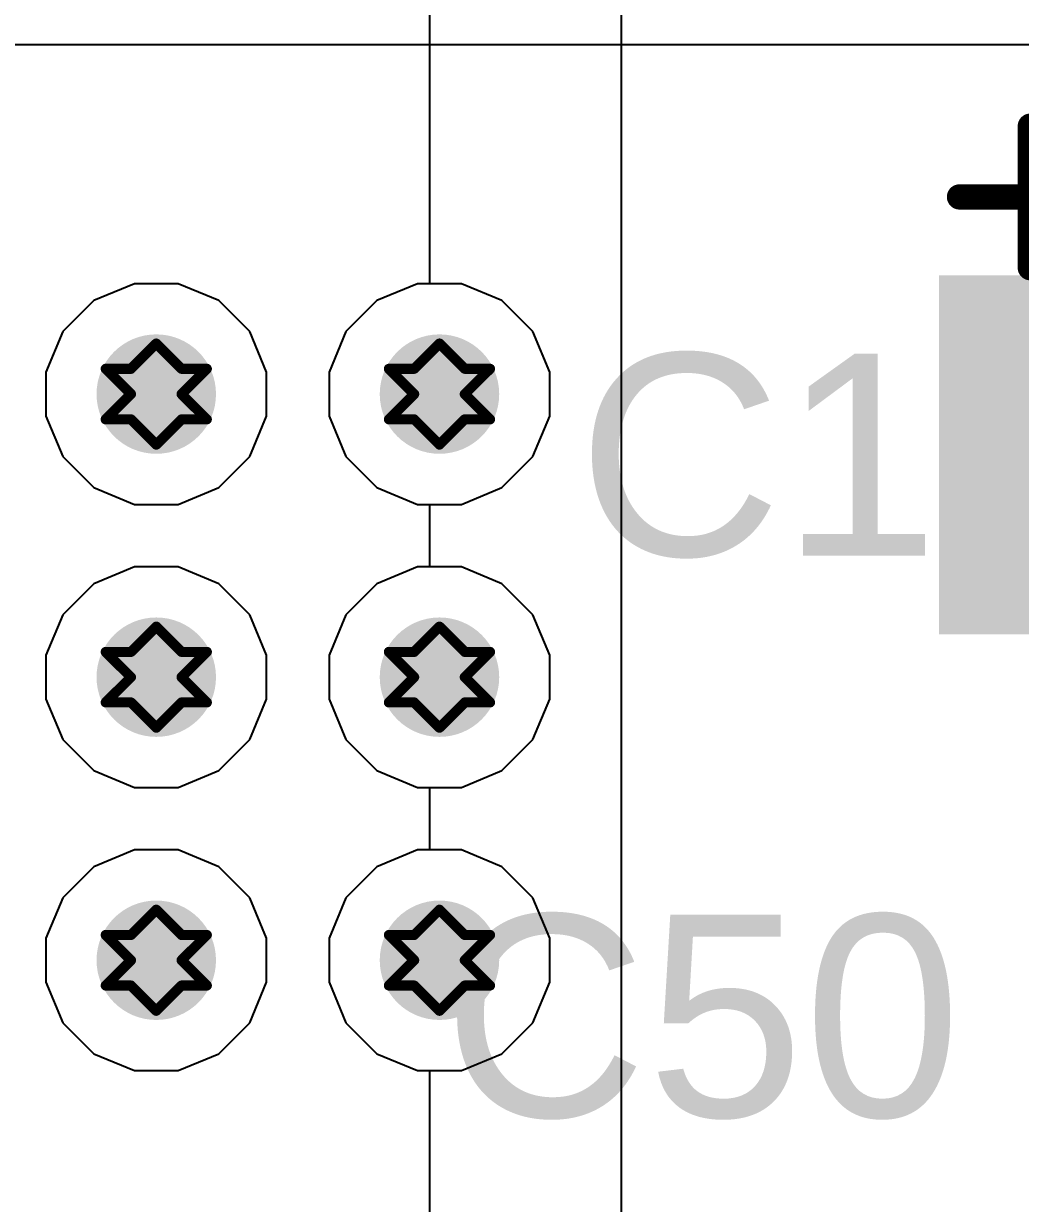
# Model space of a CAD drawing. Header units: inches. Extents: x 24 to 500, y 68 to 269.
# Drawn here: x 370.45 to 375.46, y 96.95 to 102.88 of the extents above; entities that cross this region are included whole.
import ezdxf

# ---------------------------------------------------------------- set-up
doc = ezdxf.new("R2010")
doc.units = ezdxf.units.IN
for name, color, linetype in [('Bottom Layer', 5, 'Continuous'), ('Drill Drawing', 1, 'Continuous'), ('Layer 1', 16, 'Continuous'), ('Layer 2', 76, 'Continuous'), ('Top Layer', 1, 'Continuous'), ('Top Overlay', 2, 'Continuous'), ('Top Paste', 8, 'Continuous'), ('Top Solder', 216, 'Continuous'), ('Via Holes', 16, 'Continuous')]:
    doc.layers.add(name, color=color, linetype=linetype)
doc.styles.add('Arial', font='', dxfattribs={"height": 0.2})
doc.styles.get('Arial').set_extended_font_data('Arial')

# ---------------------------------------------------------------- blocks, each defined once
blk = doc.blocks.new('RVT1E100M0405__269')
at = {"layer": 'Top Layer'}
for points in [[(-3.1, 0.8), (-0.5, 0.8), (-0.5, -0.8), (-3.1, -0.8)], [(0.5, 0.8), (3.1, 0.8), (3.1, -0.8), (0.5, -0.8)]]:
    blk.add_hatch(color=1, dxfattribs=at).paths.add_polyline_path(points)
at = {"layer": 'Top Paste'}
for points in [[(-3.1, 0.8), (-0.5, 0.8), (-0.5, -0.8), (-3.1, -0.8)], [(0.5, 0.8), (3.1, 0.8), (3.1, -0.8), (0.5, -0.8)]]:
    blk.add_hatch(color=8, dxfattribs=at).paths.add_polyline_path(points)
at = {"layer": 'Top Solder'}
for points in [[(-3.2016, 0.9016), (-0.3984, 0.9016), (-0.3984, -0.9016), (-3.2016, -0.9016)], [(0.3984, 0.9016), (3.2016, 0.9016), (3.2016, -0.9016), (0.3984, -0.9016)]]:
    blk.add_hatch(color=216, dxfattribs=at).paths.add_polyline_path(points)
at = {"layer": 'Top Overlay'}
for points in [[(-2.159, 1.524, 0.127, 0.127, 0), (-1.4605, 2.2225, 0.127, 0.127, 0)], [(-1.4605, 2.2225, 0.127, 0.127, 0), (-1.27, 2.2225, 0.127, 0.127, 0)], [(-1.27, 2.2225, 0.127, 0.127, 0), (2.159, 2.2225, 0.127, 0.127, 0)], [(2.159, 0.9906, 0.127, 0.127, 0), (2.159, 2.2225, 0.127, 0.127, 0)], [(-2.7432, 0.9398, 0.127, 0.127, 0), (-2.7432, 1.651, 0.127, 0.127, 0)], [(-2.159, 0.9652, 0.127, 0.127, 0), (-2.159, 1.524, 0.127, 0.127, 0)], [(-3.0988, 1.2954, 0.127, 0.127, 0), (-2.3876, 1.2954, 0.127, 0.127, 0)], [(-2.159, -1.524, 0.127, 0.127, 0), (-2.159, -0.9652, 0.127, 0.127, 0)], [(2.159, -2.2225, 0.127, 0.127, 0), (2.159, -0.9906, 0.127, 0.127, 0)], [(-2.159, -1.524, 0.127, 0.127, 0), (-1.4605, -2.2225, 0.127, 0.127, 0)], [(-1.4605, -2.2225, 0.127, 0.127, 0), (-1.27, -2.2225, 0.127, 0.127, 0)], [(-1.27, -2.2225, 0.127, 0.127, 0), (2.159, -2.2225, 0.127, 0.127, 0)]]:
    blk.add_lwpolyline(points, format="xyseb", dxfattribs=at)
for points in [[(-1.4923, 2.2225, 0.0635, 0.0635, 1), (-1.4288, 2.2225, 0.0635, 0.0635, 1)], [(-1.4923, 2.2225, 0.0635, 0.0635, 1), (-1.4288, 2.2225, 0.0635, 0.0635, 1)], [(-1.3018, 2.2225, 0.0635, 0.0635, 1), (-1.2383, 2.2225, 0.0635, 0.0635, 1)], [(-1.3018, 2.2225, 0.0635, 0.0635, 1), (-1.2383, 2.2225, 0.0635, 0.0635, 1)], [(2.1272, 2.2225, 0.0635, 0.0635, 1), (2.1907, 2.2225, 0.0635, 0.0635, 1)], [(2.1272, 2.2225, 0.0635, 0.0635, 1), (2.1907, 2.2225, 0.0635, 0.0635, 1)], [(-2.775, 1.651, 0.0635, 0.0635, 1), (-2.7115, 1.651, 0.0635, 0.0635, 1)], [(-2.1908, 1.524, 0.0635, 0.0635, 1), (-2.1273, 1.524, 0.0635, 0.0635, 1)], [(-2.1908, 1.524, 0.0635, 0.0635, 1), (-2.1273, 1.524, 0.0635, 0.0635, 1)], [(-3.1306, 1.2954, 0.0635, 0.0635, 1), (-3.0671, 1.2954, 0.0635, 0.0635, 1)], [(-2.4194, 1.2954, 0.0635, 0.0635, 1), (-2.3559, 1.2954, 0.0635, 0.0635, 1)], [(-2.1908, 0.9652, 0.0635, 0.0635, 1), (-2.1273, 0.9652, 0.0635, 0.0635, 1)], [(2.1272, 0.9906, 0.0635, 0.0635, 1), (2.1907, 0.9906, 0.0635, 0.0635, 1)], [(-2.775, 0.9398, 0.0635, 0.0635, 1), (-2.7115, 0.9398, 0.0635, 0.0635, 1)], [(-2.1908, -0.9652, 0.0635, 0.0635, 1), (-2.1273, -0.9652, 0.0635, 0.0635, 1)], [(2.1272, -0.9906, 0.0635, 0.0635, 1), (2.1907, -0.9906, 0.0635, 0.0635, 1)], [(-2.1908, -1.524, 0.0635, 0.0635, 1), (-2.1273, -1.524, 0.0635, 0.0635, 1)], [(-2.1908, -1.524, 0.0635, 0.0635, 1), (-2.1273, -1.524, 0.0635, 0.0635, 1)], [(-1.4923, -2.2225, 0.0635, 0.0635, 1), (-1.4288, -2.2225, 0.0635, 0.0635, 1)], [(-1.4923, -2.2225, 0.0635, 0.0635, 1), (-1.4288, -2.2225, 0.0635, 0.0635, 1)], [(-1.3018, -2.2225, 0.0635, 0.0635, 1), (-1.2383, -2.2225, 0.0635, 0.0635, 1)], [(-1.3018, -2.2225, 0.0635, 0.0635, 1), (-1.2383, -2.2225, 0.0635, 0.0635, 1)], [(2.1272, -2.2225, 0.0635, 0.0635, 1), (2.1907, -2.2225, 0.0635, 0.0635, 1)], [(2.1272, -2.2225, 0.0635, 0.0635, 1), (2.1907, -2.2225, 0.0635, 0.0635, 1)]]:
    blk.add_lwpolyline(points, format="xyseb", close=True, dxfattribs=at)

msp = doc.modelspace()

# ---------------------------------------------------------------- hatches: boundary and pattern name
at = {"layer": 'Bottom Layer'}
h = msp.add_hatch(color=5, dxfattribs=at)
edge = h.paths.add_edge_path()
edge.add_arc((371.1194, 101.0158), 0.3, 0, 360)
h = msp.add_hatch(color=5, dxfattribs=at)
edge = h.paths.add_edge_path()
edge.add_arc((372.5418, 101.0158), 0.3, 0, 360)
h = msp.add_hatch(color=5, dxfattribs=at)
edge = h.paths.add_edge_path()
edge.add_arc((371.1194, 99.5934), 0.3, 0, 360)
h = msp.add_hatch(color=5, dxfattribs=at)
edge = h.paths.add_edge_path()
edge.add_arc((372.5418, 99.5934), 0.3, 0, 360)
h = msp.add_hatch(color=5, dxfattribs=at)
edge = h.paths.add_edge_path()
edge.add_arc((371.1194, 98.171), 0.3, 0, 360)
h = msp.add_hatch(color=5, dxfattribs=at)
edge = h.paths.add_edge_path()
edge.add_arc((372.5418, 98.171), 0.3, 0, 360)
at = {"layer": 'Layer 1'}
h = msp.add_hatch(color=16, dxfattribs=at)
edge = h.paths.add_edge_path()
edge.add_arc((371.1194, 101.0158), 0.3, 0, 360)
h = msp.add_hatch(color=16, dxfattribs=at)
edge = h.paths.add_edge_path()
edge.add_arc((372.5418, 101.0158), 0.3, 0, 360)
h = msp.add_hatch(color=16, dxfattribs=at)
edge = h.paths.add_edge_path()
edge.add_arc((371.1194, 99.5934), 0.3, 0, 360)
h = msp.add_hatch(color=16, dxfattribs=at)
edge = h.paths.add_edge_path()
edge.add_arc((372.5418, 99.5934), 0.3, 0, 360)
h = msp.add_hatch(color=16, dxfattribs=at)
edge = h.paths.add_edge_path()
edge.add_arc((371.1194, 98.171), 0.3, 0, 360)
h = msp.add_hatch(color=16, dxfattribs=at)
edge = h.paths.add_edge_path()
edge.add_arc((372.5418, 98.171), 0.3, 0, 360)
at = {"layer": 'Layer 2'}
h = msp.add_hatch(color=76, dxfattribs=at)
edge = h.paths.add_edge_path()
edge.add_arc((371.1194, 101.0158), 0.3, 0, 360)
h = msp.add_hatch(color=76, dxfattribs=at)
edge = h.paths.add_edge_path()
edge.add_arc((372.5418, 101.0158), 0.3, 0, 360)
h = msp.add_hatch(color=76, dxfattribs=at)
edge = h.paths.add_edge_path()
edge.add_arc((371.1194, 99.5934), 0.3, 0, 360)
h = msp.add_hatch(color=76, dxfattribs=at)
edge = h.paths.add_edge_path()
edge.add_arc((372.5418, 99.5934), 0.3, 0, 360)
h = msp.add_hatch(color=76, dxfattribs=at)
edge = h.paths.add_edge_path()
edge.add_arc((371.1194, 98.171), 0.3, 0, 360)
h = msp.add_hatch(color=76, dxfattribs=at)
edge = h.paths.add_edge_path()
edge.add_arc((372.5418, 98.171), 0.3, 0, 360)
at = {"layer": 'Top Layer'}
h = msp.add_hatch(color=1, dxfattribs=at)
edge = h.paths.add_edge_path()
edge.add_arc((371.1194, 101.0158), 0.3, 0, 360)
h = msp.add_hatch(color=1, dxfattribs=at)
edge = h.paths.add_edge_path()
edge.add_arc((372.5418, 101.0158), 0.3, 0, 360)
h = msp.add_hatch(color=1, dxfattribs=at)
edge = h.paths.add_edge_path()
edge.add_arc((371.1194, 99.5934), 0.3, 0, 360)
h = msp.add_hatch(color=1, dxfattribs=at)
edge = h.paths.add_edge_path()
edge.add_arc((372.5418, 99.5934), 0.3, 0, 360)
h = msp.add_hatch(color=1, dxfattribs=at)
edge = h.paths.add_edge_path()
edge.add_arc((371.1194, 98.171), 0.3, 0, 360)
h = msp.add_hatch(color=1, dxfattribs=at)
edge = h.paths.add_edge_path()
edge.add_arc((372.5418, 98.171), 0.3, 0, 360)
at = {"layer": 'Via Holes'}
h = msp.add_hatch(color=7, dxfattribs=at)
edge = h.paths.add_edge_path()
edge.add_arc((371.1194, 101.0158), 0.15, 0, 360)
h = msp.add_hatch(color=7, dxfattribs=at)
edge = h.paths.add_edge_path()
edge.add_arc((372.5418, 101.0158), 0.15, 0, 360)
h = msp.add_hatch(color=7, dxfattribs=at)
edge = h.paths.add_edge_path()
edge.add_arc((371.1194, 99.5934), 0.15, 0, 360)
h = msp.add_hatch(color=7, dxfattribs=at)
edge = h.paths.add_edge_path()
edge.add_arc((372.5418, 99.5934), 0.15, 0, 360)
h = msp.add_hatch(color=7, dxfattribs=at)
edge = h.paths.add_edge_path()
edge.add_arc((371.1194, 98.171), 0.15, 0, 360)
h = msp.add_hatch(color=7, dxfattribs=at)
edge = h.paths.add_edge_path()
edge.add_arc((372.5418, 98.171), 0.15, 0, 360)

# ---------------------------------------------------------------- linework, layer by layer
at = {"layer": 'Bottom Layer'}
msp.add_line((261.239, 102.772), (376.7836, 102.7719), dxfattribs=at)
at = {"layer": 'Drill Drawing'}
for points in [[(370.9924, 101.1428, 0.0508, 0.0508, 0), (371.1194, 101.2698, 0.0508, 0.0508, 0)], [(371.1194, 101.2698, 0.0508, 0.0508, 0), (371.2464, 101.1428, 0.0508, 0.0508, 0)], [(372.4148, 101.1428, 0.0508, 0.0508, 0), (372.5418, 101.2698, 0.0508, 0.0508, 0)], [(372.5418, 101.2698, 0.0508, 0.0508, 0), (372.6688, 101.1428, 0.0508, 0.0508, 0)], [(370.8654, 101.1428, 0.0508, 0.0508, 0), (370.9924, 101.0158, 0.0508, 0.0508, 0)], [(370.8654, 101.1428, 0.0508, 0.0508, 0), (370.9924, 101.1428, 0.0508, 0.0508, 0)], [(371.2464, 101.1428, 0.0508, 0.0508, 0), (371.3734, 101.1428, 0.0508, 0.0508, 0)], [(371.2464, 101.0158, 0.0508, 0.0508, 0), (371.3734, 101.1428, 0.0508, 0.0508, 0)], [(372.2878, 101.1428, 0.0508, 0.0508, 0), (372.4148, 101.0158, 0.0508, 0.0508, 0)], [(372.2878, 101.1428, 0.0508, 0.0508, 0), (372.4148, 101.1428, 0.0508, 0.0508, 0)], [(372.6688, 101.1428, 0.0508, 0.0508, 0), (372.7958, 101.1428, 0.0508, 0.0508, 0)], [(372.6688, 101.0158, 0.0508, 0.0508, 0), (372.7958, 101.1428, 0.0508, 0.0508, 0)], [(370.8654, 100.8888, 0.0508, 0.0508, 0), (370.9924, 101.0158, 0.0508, 0.0508, 0)], [(371.2464, 101.0158, 0.0508, 0.0508, 0), (371.3734, 100.8888, 0.0508, 0.0508, 0)], [(372.2878, 100.8888, 0.0508, 0.0508, 0), (372.4148, 101.0158, 0.0508, 0.0508, 0)], [(372.6688, 101.0158, 0.0508, 0.0508, 0), (372.7958, 100.8888, 0.0508, 0.0508, 0)], [(370.8654, 100.8888, 0.0508, 0.0508, 0), (370.9924, 100.8888, 0.0508, 0.0508, 0)], [(370.9924, 100.8888, 0.0508, 0.0508, 0), (371.1194, 100.7618, 0.0508, 0.0508, 0)], [(371.1194, 100.7618, 0.0508, 0.0508, 0), (371.2464, 100.8888, 0.0508, 0.0508, 0)], [(371.2464, 100.8888, 0.0508, 0.0508, 0), (371.3734, 100.8888, 0.0508, 0.0508, 0)], [(372.2878, 100.8888, 0.0508, 0.0508, 0), (372.4148, 100.8888, 0.0508, 0.0508, 0)], [(372.4148, 100.8888, 0.0508, 0.0508, 0), (372.5418, 100.7618, 0.0508, 0.0508, 0)], [(372.5418, 100.7618, 0.0508, 0.0508, 0), (372.6688, 100.8888, 0.0508, 0.0508, 0)], [(372.6688, 100.8888, 0.0508, 0.0508, 0), (372.7958, 100.8888, 0.0508, 0.0508, 0)], [(370.9924, 99.7204, 0.0508, 0.0508, 0), (371.1194, 99.8474, 0.0508, 0.0508, 0)], [(371.1194, 99.8474, 0.0508, 0.0508, 0), (371.2464, 99.7204, 0.0508, 0.0508, 0)], [(372.4148, 99.7204, 0.0508, 0.0508, 0), (372.5418, 99.8474, 0.0508, 0.0508, 0)], [(372.5418, 99.8474, 0.0508, 0.0508, 0), (372.6688, 99.7204, 0.0508, 0.0508, 0)], [(370.8654, 99.7204, 0.0508, 0.0508, 0), (370.9924, 99.5934, 0.0508, 0.0508, 0)], [(370.8654, 99.7204, 0.0508, 0.0508, 0), (370.9924, 99.7204, 0.0508, 0.0508, 0)], [(371.2464, 99.7204, 0.0508, 0.0508, 0), (371.3734, 99.7204, 0.0508, 0.0508, 0)], [(371.2464, 99.5934, 0.0508, 0.0508, 0), (371.3734, 99.7204, 0.0508, 0.0508, 0)], [(372.2878, 99.7204, 0.0508, 0.0508, 0), (372.4148, 99.5934, 0.0508, 0.0508, 0)], [(372.2878, 99.7204, 0.0508, 0.0508, 0), (372.4148, 99.7204, 0.0508, 0.0508, 0)], [(372.6688, 99.7204, 0.0508, 0.0508, 0), (372.7958, 99.7204, 0.0508, 0.0508, 0)], [(372.6688, 99.5934, 0.0508, 0.0508, 0), (372.7958, 99.7204, 0.0508, 0.0508, 0)], [(370.8654, 99.4664, 0.0508, 0.0508, 0), (370.9924, 99.5934, 0.0508, 0.0508, 0)], [(371.2464, 99.5934, 0.0508, 0.0508, 0), (371.3734, 99.4664, 0.0508, 0.0508, 0)], [(372.2878, 99.4664, 0.0508, 0.0508, 0), (372.4148, 99.5934, 0.0508, 0.0508, 0)], [(372.6688, 99.5934, 0.0508, 0.0508, 0), (372.7958, 99.4664, 0.0508, 0.0508, 0)], [(370.8654, 99.4664, 0.0508, 0.0508, 0), (370.9924, 99.4664, 0.0508, 0.0508, 0)], [(370.9924, 99.4664, 0.0508, 0.0508, 0), (371.1194, 99.3394, 0.0508, 0.0508, 0)], [(371.1194, 99.3394, 0.0508, 0.0508, 0), (371.2464, 99.4664, 0.0508, 0.0508, 0)], [(371.2464, 99.4664, 0.0508, 0.0508, 0), (371.3734, 99.4664, 0.0508, 0.0508, 0)], [(372.2878, 99.4664, 0.0508, 0.0508, 0), (372.4148, 99.4664, 0.0508, 0.0508, 0)], [(372.4148, 99.4664, 0.0508, 0.0508, 0), (372.5418, 99.3394, 0.0508, 0.0508, 0)], [(372.5418, 99.3394, 0.0508, 0.0508, 0), (372.6688, 99.4664, 0.0508, 0.0508, 0)], [(372.6688, 99.4664, 0.0508, 0.0508, 0), (372.7958, 99.4664, 0.0508, 0.0508, 0)], [(370.9924, 98.298, 0.0508, 0.0508, 0), (371.1194, 98.425, 0.0508, 0.0508, 0)], [(371.1194, 98.425, 0.0508, 0.0508, 0), (371.2464, 98.298, 0.0508, 0.0508, 0)], [(372.4148, 98.298, 0.0508, 0.0508, 0), (372.5418, 98.425, 0.0508, 0.0508, 0)], [(372.5418, 98.425, 0.0508, 0.0508, 0), (372.6688, 98.298, 0.0508, 0.0508, 0)], [(370.8654, 98.298, 0.0508, 0.0508, 0), (370.9924, 98.171, 0.0508, 0.0508, 0)], [(370.8654, 98.298, 0.0508, 0.0508, 0), (370.9924, 98.298, 0.0508, 0.0508, 0)], [(371.2464, 98.298, 0.0508, 0.0508, 0), (371.3734, 98.298, 0.0508, 0.0508, 0)], [(371.2464, 98.171, 0.0508, 0.0508, 0), (371.3734, 98.298, 0.0508, 0.0508, 0)], [(372.2878, 98.298, 0.0508, 0.0508, 0), (372.4148, 98.171, 0.0508, 0.0508, 0)], [(372.2878, 98.298, 0.0508, 0.0508, 0), (372.4148, 98.298, 0.0508, 0.0508, 0)], [(372.6688, 98.298, 0.0508, 0.0508, 0), (372.7958, 98.298, 0.0508, 0.0508, 0)], [(372.6688, 98.171, 0.0508, 0.0508, 0), (372.7958, 98.298, 0.0508, 0.0508, 0)], [(370.8654, 98.044, 0.0508, 0.0508, 0), (370.9924, 98.171, 0.0508, 0.0508, 0)], [(371.2464, 98.171, 0.0508, 0.0508, 0), (371.3734, 98.044, 0.0508, 0.0508, 0)], [(372.2878, 98.044, 0.0508, 0.0508, 0), (372.4148, 98.171, 0.0508, 0.0508, 0)], [(372.6688, 98.171, 0.0508, 0.0508, 0), (372.7958, 98.044, 0.0508, 0.0508, 0)], [(370.8654, 98.044, 0.0508, 0.0508, 0), (370.9924, 98.044, 0.0508, 0.0508, 0)], [(370.9924, 98.044, 0.0508, 0.0508, 0), (371.1194, 97.917, 0.0508, 0.0508, 0)], [(371.1194, 97.917, 0.0508, 0.0508, 0), (371.2464, 98.044, 0.0508, 0.0508, 0)], [(371.2464, 98.044, 0.0508, 0.0508, 0), (371.3734, 98.044, 0.0508, 0.0508, 0)], [(372.2878, 98.044, 0.0508, 0.0508, 0), (372.4148, 98.044, 0.0508, 0.0508, 0)], [(372.4148, 98.044, 0.0508, 0.0508, 0), (372.5418, 97.917, 0.0508, 0.0508, 0)], [(372.5418, 97.917, 0.0508, 0.0508, 0), (372.6688, 98.044, 0.0508, 0.0508, 0)], [(372.6688, 98.044, 0.0508, 0.0508, 0), (372.7958, 98.044, 0.0508, 0.0508, 0)]]:
    msp.add_lwpolyline(points, format="xyseb", dxfattribs=at)
for points in [[(371.1067, 101.2698, 0.0254, 0.0254, 1), (371.1321, 101.2698, 0.0254, 0.0254, 1)], [(371.1067, 101.2698, 0.0254, 0.0254, 1), (371.1321, 101.2698, 0.0254, 0.0254, 1)], [(372.5291, 101.2698, 0.0254, 0.0254, 1), (372.5545, 101.2698, 0.0254, 0.0254, 1)], [(372.5291, 101.2698, 0.0254, 0.0254, 1), (372.5545, 101.2698, 0.0254, 0.0254, 1)], [(370.8527, 101.1428, 0.0254, 0.0254, 1), (370.8781, 101.1428, 0.0254, 0.0254, 1)], [(370.8527, 101.1428, 0.0254, 0.0254, 1), (370.8781, 101.1428, 0.0254, 0.0254, 1)], [(370.9797, 101.1428, 0.0254, 0.0254, 1), (371.0051, 101.1428, 0.0254, 0.0254, 1)], [(370.9797, 101.1428, 0.0254, 0.0254, 1), (371.0051, 101.1428, 0.0254, 0.0254, 1)], [(371.2337, 101.1428, 0.0254, 0.0254, 1), (371.2591, 101.1428, 0.0254, 0.0254, 1)], [(371.2337, 101.1428, 0.0254, 0.0254, 1), (371.2591, 101.1428, 0.0254, 0.0254, 1)], [(371.3607, 101.1428, 0.0254, 0.0254, 1), (371.3861, 101.1428, 0.0254, 0.0254, 1)], [(371.3607, 101.1428, 0.0254, 0.0254, 1), (371.3861, 101.1428, 0.0254, 0.0254, 1)], [(372.2751, 101.1428, 0.0254, 0.0254, 1), (372.3005, 101.1428, 0.0254, 0.0254, 1)], [(372.2751, 101.1428, 0.0254, 0.0254, 1), (372.3005, 101.1428, 0.0254, 0.0254, 1)], [(372.4021, 101.1428, 0.0254, 0.0254, 1), (372.4275, 101.1428, 0.0254, 0.0254, 1)], [(372.4021, 101.1428, 0.0254, 0.0254, 1), (372.4275, 101.1428, 0.0254, 0.0254, 1)], [(372.6561, 101.1428, 0.0254, 0.0254, 1), (372.6815, 101.1428, 0.0254, 0.0254, 1)], [(372.6561, 101.1428, 0.0254, 0.0254, 1), (372.6815, 101.1428, 0.0254, 0.0254, 1)], [(372.7831, 101.1428, 0.0254, 0.0254, 1), (372.8085, 101.1428, 0.0254, 0.0254, 1)], [(372.7831, 101.1428, 0.0254, 0.0254, 1), (372.8085, 101.1428, 0.0254, 0.0254, 1)], [(370.9797, 101.0158, 0.0254, 0.0254, 1), (371.0051, 101.0158, 0.0254, 0.0254, 1)], [(370.9797, 101.0158, 0.0254, 0.0254, 1), (371.0051, 101.0158, 0.0254, 0.0254, 1)], [(371.2337, 101.0158, 0.0254, 0.0254, 1), (371.2591, 101.0158, 0.0254, 0.0254, 1)], [(371.2337, 101.0158, 0.0254, 0.0254, 1), (371.2591, 101.0158, 0.0254, 0.0254, 1)], [(372.4021, 101.0158, 0.0254, 0.0254, 1), (372.4275, 101.0158, 0.0254, 0.0254, 1)], [(372.4021, 101.0158, 0.0254, 0.0254, 1), (372.4275, 101.0158, 0.0254, 0.0254, 1)], [(372.6561, 101.0158, 0.0254, 0.0254, 1), (372.6815, 101.0158, 0.0254, 0.0254, 1)], [(372.6561, 101.0158, 0.0254, 0.0254, 1), (372.6815, 101.0158, 0.0254, 0.0254, 1)], [(370.8527, 100.8888, 0.0254, 0.0254, 1), (370.8781, 100.8888, 0.0254, 0.0254, 1)], [(370.8527, 100.8888, 0.0254, 0.0254, 1), (370.8781, 100.8888, 0.0254, 0.0254, 1)], [(370.9797, 100.8888, 0.0254, 0.0254, 1), (371.0051, 100.8888, 0.0254, 0.0254, 1)], [(370.9797, 100.8888, 0.0254, 0.0254, 1), (371.0051, 100.8888, 0.0254, 0.0254, 1)], [(371.2337, 100.8888, 0.0254, 0.0254, 1), (371.2591, 100.8888, 0.0254, 0.0254, 1)], [(371.2337, 100.8888, 0.0254, 0.0254, 1), (371.2591, 100.8888, 0.0254, 0.0254, 1)], [(371.3607, 100.8888, 0.0254, 0.0254, 1), (371.3861, 100.8888, 0.0254, 0.0254, 1)], [(371.3607, 100.8888, 0.0254, 0.0254, 1), (371.3861, 100.8888, 0.0254, 0.0254, 1)], [(372.2751, 100.8888, 0.0254, 0.0254, 1), (372.3005, 100.8888, 0.0254, 0.0254, 1)], [(372.2751, 100.8888, 0.0254, 0.0254, 1), (372.3005, 100.8888, 0.0254, 0.0254, 1)], [(372.4021, 100.8888, 0.0254, 0.0254, 1), (372.4275, 100.8888, 0.0254, 0.0254, 1)], [(372.4021, 100.8888, 0.0254, 0.0254, 1), (372.4275, 100.8888, 0.0254, 0.0254, 1)], [(372.6561, 100.8888, 0.0254, 0.0254, 1), (372.6815, 100.8888, 0.0254, 0.0254, 1)], [(372.6561, 100.8888, 0.0254, 0.0254, 1), (372.6815, 100.8888, 0.0254, 0.0254, 1)], [(372.7831, 100.8888, 0.0254, 0.0254, 1), (372.8085, 100.8888, 0.0254, 0.0254, 1)], [(372.7831, 100.8888, 0.0254, 0.0254, 1), (372.8085, 100.8888, 0.0254, 0.0254, 1)], [(371.1067, 100.7618, 0.0254, 0.0254, 1), (371.1321, 100.7618, 0.0254, 0.0254, 1)], [(371.1067, 100.7618, 0.0254, 0.0254, 1), (371.1321, 100.7618, 0.0254, 0.0254, 1)], [(372.5291, 100.7618, 0.0254, 0.0254, 1), (372.5545, 100.7618, 0.0254, 0.0254, 1)], [(372.5291, 100.7618, 0.0254, 0.0254, 1), (372.5545, 100.7618, 0.0254, 0.0254, 1)], [(371.1067, 99.8474, 0.0254, 0.0254, 1), (371.1321, 99.8474, 0.0254, 0.0254, 1)], [(371.1067, 99.8474, 0.0254, 0.0254, 1), (371.1321, 99.8474, 0.0254, 0.0254, 1)], [(372.5291, 99.8474, 0.0254, 0.0254, 1), (372.5545, 99.8474, 0.0254, 0.0254, 1)], [(372.5291, 99.8474, 0.0254, 0.0254, 1), (372.5545, 99.8474, 0.0254, 0.0254, 1)], [(370.8527, 99.7204, 0.0254, 0.0254, 1), (370.8781, 99.7204, 0.0254, 0.0254, 1)], [(370.8527, 99.7204, 0.0254, 0.0254, 1), (370.8781, 99.7204, 0.0254, 0.0254, 1)], [(370.9797, 99.7204, 0.0254, 0.0254, 1), (371.0051, 99.7204, 0.0254, 0.0254, 1)], [(370.9797, 99.7204, 0.0254, 0.0254, 1), (371.0051, 99.7204, 0.0254, 0.0254, 1)], [(371.2337, 99.7204, 0.0254, 0.0254, 1), (371.2591, 99.7204, 0.0254, 0.0254, 1)], [(371.2337, 99.7204, 0.0254, 0.0254, 1), (371.2591, 99.7204, 0.0254, 0.0254, 1)], [(371.3607, 99.7204, 0.0254, 0.0254, 1), (371.3861, 99.7204, 0.0254, 0.0254, 1)], [(371.3607, 99.7204, 0.0254, 0.0254, 1), (371.3861, 99.7204, 0.0254, 0.0254, 1)], [(372.2751, 99.7204, 0.0254, 0.0254, 1), (372.3005, 99.7204, 0.0254, 0.0254, 1)], [(372.2751, 99.7204, 0.0254, 0.0254, 1), (372.3005, 99.7204, 0.0254, 0.0254, 1)], [(372.4021, 99.7204, 0.0254, 0.0254, 1), (372.4275, 99.7204, 0.0254, 0.0254, 1)], [(372.4021, 99.7204, 0.0254, 0.0254, 1), (372.4275, 99.7204, 0.0254, 0.0254, 1)], [(372.6561, 99.7204, 0.0254, 0.0254, 1), (372.6815, 99.7204, 0.0254, 0.0254, 1)], [(372.6561, 99.7204, 0.0254, 0.0254, 1), (372.6815, 99.7204, 0.0254, 0.0254, 1)], [(372.7831, 99.7204, 0.0254, 0.0254, 1), (372.8085, 99.7204, 0.0254, 0.0254, 1)], [(372.7831, 99.7204, 0.0254, 0.0254, 1), (372.8085, 99.7204, 0.0254, 0.0254, 1)], [(370.9797, 99.5934, 0.0254, 0.0254, 1), (371.0051, 99.5934, 0.0254, 0.0254, 1)], [(370.9797, 99.5934, 0.0254, 0.0254, 1), (371.0051, 99.5934, 0.0254, 0.0254, 1)], [(371.2337, 99.5934, 0.0254, 0.0254, 1), (371.2591, 99.5934, 0.0254, 0.0254, 1)], [(371.2337, 99.5934, 0.0254, 0.0254, 1), (371.2591, 99.5934, 0.0254, 0.0254, 1)], [(372.4021, 99.5934, 0.0254, 0.0254, 1), (372.4275, 99.5934, 0.0254, 0.0254, 1)], [(372.4021, 99.5934, 0.0254, 0.0254, 1), (372.4275, 99.5934, 0.0254, 0.0254, 1)], [(372.6561, 99.5934, 0.0254, 0.0254, 1), (372.6815, 99.5934, 0.0254, 0.0254, 1)], [(372.6561, 99.5934, 0.0254, 0.0254, 1), (372.6815, 99.5934, 0.0254, 0.0254, 1)], [(370.8527, 99.4664, 0.0254, 0.0254, 1), (370.8781, 99.4664, 0.0254, 0.0254, 1)], [(370.8527, 99.4664, 0.0254, 0.0254, 1), (370.8781, 99.4664, 0.0254, 0.0254, 1)], [(370.9797, 99.4664, 0.0254, 0.0254, 1), (371.0051, 99.4664, 0.0254, 0.0254, 1)], [(370.9797, 99.4664, 0.0254, 0.0254, 1), (371.0051, 99.4664, 0.0254, 0.0254, 1)], [(371.2337, 99.4664, 0.0254, 0.0254, 1), (371.2591, 99.4664, 0.0254, 0.0254, 1)], [(371.2337, 99.4664, 0.0254, 0.0254, 1), (371.2591, 99.4664, 0.0254, 0.0254, 1)], [(371.3607, 99.4664, 0.0254, 0.0254, 1), (371.3861, 99.4664, 0.0254, 0.0254, 1)], [(371.3607, 99.4664, 0.0254, 0.0254, 1), (371.3861, 99.4664, 0.0254, 0.0254, 1)], [(372.2751, 99.4664, 0.0254, 0.0254, 1), (372.3005, 99.4664, 0.0254, 0.0254, 1)], [(372.2751, 99.4664, 0.0254, 0.0254, 1), (372.3005, 99.4664, 0.0254, 0.0254, 1)], [(372.4021, 99.4664, 0.0254, 0.0254, 1), (372.4275, 99.4664, 0.0254, 0.0254, 1)], [(372.4021, 99.4664, 0.0254, 0.0254, 1), (372.4275, 99.4664, 0.0254, 0.0254, 1)], [(372.6561, 99.4664, 0.0254, 0.0254, 1), (372.6815, 99.4664, 0.0254, 0.0254, 1)], [(372.6561, 99.4664, 0.0254, 0.0254, 1), (372.6815, 99.4664, 0.0254, 0.0254, 1)], [(372.7831, 99.4664, 0.0254, 0.0254, 1), (372.8085, 99.4664, 0.0254, 0.0254, 1)], [(372.7831, 99.4664, 0.0254, 0.0254, 1), (372.8085, 99.4664, 0.0254, 0.0254, 1)], [(371.1067, 99.3394, 0.0254, 0.0254, 1), (371.1321, 99.3394, 0.0254, 0.0254, 1)], [(371.1067, 99.3394, 0.0254, 0.0254, 1), (371.1321, 99.3394, 0.0254, 0.0254, 1)], [(372.5291, 99.3394, 0.0254, 0.0254, 1), (372.5545, 99.3394, 0.0254, 0.0254, 1)], [(372.5291, 99.3394, 0.0254, 0.0254, 1), (372.5545, 99.3394, 0.0254, 0.0254, 1)], [(371.1067, 98.425, 0.0254, 0.0254, 1), (371.1321, 98.425, 0.0254, 0.0254, 1)], [(371.1067, 98.425, 0.0254, 0.0254, 1), (371.1321, 98.425, 0.0254, 0.0254, 1)], [(372.5291, 98.425, 0.0254, 0.0254, 1), (372.5545, 98.425, 0.0254, 0.0254, 1)], [(372.5291, 98.425, 0.0254, 0.0254, 1), (372.5545, 98.425, 0.0254, 0.0254, 1)], [(370.8527, 98.298, 0.0254, 0.0254, 1), (370.8781, 98.298, 0.0254, 0.0254, 1)], [(370.8527, 98.298, 0.0254, 0.0254, 1), (370.8781, 98.298, 0.0254, 0.0254, 1)], [(370.9797, 98.298, 0.0254, 0.0254, 1), (371.0051, 98.298, 0.0254, 0.0254, 1)], [(370.9797, 98.298, 0.0254, 0.0254, 1), (371.0051, 98.298, 0.0254, 0.0254, 1)], [(371.2337, 98.298, 0.0254, 0.0254, 1), (371.2591, 98.298, 0.0254, 0.0254, 1)], [(371.2337, 98.298, 0.0254, 0.0254, 1), (371.2591, 98.298, 0.0254, 0.0254, 1)], [(371.3607, 98.298, 0.0254, 0.0254, 1), (371.3861, 98.298, 0.0254, 0.0254, 1)], [(371.3607, 98.298, 0.0254, 0.0254, 1), (371.3861, 98.298, 0.0254, 0.0254, 1)], [(372.2751, 98.298, 0.0254, 0.0254, 1), (372.3005, 98.298, 0.0254, 0.0254, 1)], [(372.2751, 98.298, 0.0254, 0.0254, 1), (372.3005, 98.298, 0.0254, 0.0254, 1)], [(372.4021, 98.298, 0.0254, 0.0254, 1), (372.4275, 98.298, 0.0254, 0.0254, 1)], [(372.4021, 98.298, 0.0254, 0.0254, 1), (372.4275, 98.298, 0.0254, 0.0254, 1)], [(372.6561, 98.298, 0.0254, 0.0254, 1), (372.6815, 98.298, 0.0254, 0.0254, 1)], [(372.6561, 98.298, 0.0254, 0.0254, 1), (372.6815, 98.298, 0.0254, 0.0254, 1)], [(372.7831, 98.298, 0.0254, 0.0254, 1), (372.8085, 98.298, 0.0254, 0.0254, 1)], [(372.7831, 98.298, 0.0254, 0.0254, 1), (372.8085, 98.298, 0.0254, 0.0254, 1)], [(370.9797, 98.171, 0.0254, 0.0254, 1), (371.0051, 98.171, 0.0254, 0.0254, 1)], [(370.9797, 98.171, 0.0254, 0.0254, 1), (371.0051, 98.171, 0.0254, 0.0254, 1)], [(371.2337, 98.171, 0.0254, 0.0254, 1), (371.2591, 98.171, 0.0254, 0.0254, 1)], [(371.2337, 98.171, 0.0254, 0.0254, 1), (371.2591, 98.171, 0.0254, 0.0254, 1)], [(372.4021, 98.171, 0.0254, 0.0254, 1), (372.4275, 98.171, 0.0254, 0.0254, 1)], [(372.4021, 98.171, 0.0254, 0.0254, 1), (372.4275, 98.171, 0.0254, 0.0254, 1)], [(372.6561, 98.171, 0.0254, 0.0254, 1), (372.6815, 98.171, 0.0254, 0.0254, 1)], [(372.6561, 98.171, 0.0254, 0.0254, 1), (372.6815, 98.171, 0.0254, 0.0254, 1)], [(370.8527, 98.044, 0.0254, 0.0254, 1), (370.8781, 98.044, 0.0254, 0.0254, 1)], [(370.8527, 98.044, 0.0254, 0.0254, 1), (370.8781, 98.044, 0.0254, 0.0254, 1)], [(370.9797, 98.044, 0.0254, 0.0254, 1), (371.0051, 98.044, 0.0254, 0.0254, 1)], [(370.9797, 98.044, 0.0254, 0.0254, 1), (371.0051, 98.044, 0.0254, 0.0254, 1)], [(371.2337, 98.044, 0.0254, 0.0254, 1), (371.2591, 98.044, 0.0254, 0.0254, 1)], [(371.2337, 98.044, 0.0254, 0.0254, 1), (371.2591, 98.044, 0.0254, 0.0254, 1)], [(371.3607, 98.044, 0.0254, 0.0254, 1), (371.3861, 98.044, 0.0254, 0.0254, 1)], [(371.3607, 98.044, 0.0254, 0.0254, 1), (371.3861, 98.044, 0.0254, 0.0254, 1)], [(372.2751, 98.044, 0.0254, 0.0254, 1), (372.3005, 98.044, 0.0254, 0.0254, 1)], [(372.2751, 98.044, 0.0254, 0.0254, 1), (372.3005, 98.044, 0.0254, 0.0254, 1)], [(372.4021, 98.044, 0.0254, 0.0254, 1), (372.4275, 98.044, 0.0254, 0.0254, 1)], [(372.4021, 98.044, 0.0254, 0.0254, 1), (372.4275, 98.044, 0.0254, 0.0254, 1)], [(372.6561, 98.044, 0.0254, 0.0254, 1), (372.6815, 98.044, 0.0254, 0.0254, 1)], [(372.6561, 98.044, 0.0254, 0.0254, 1), (372.6815, 98.044, 0.0254, 0.0254, 1)], [(372.7831, 98.044, 0.0254, 0.0254, 1), (372.8085, 98.044, 0.0254, 0.0254, 1)], [(372.7831, 98.044, 0.0254, 0.0254, 1), (372.8085, 98.044, 0.0254, 0.0254, 1)], [(371.1067, 97.917, 0.0254, 0.0254, 1), (371.1321, 97.917, 0.0254, 0.0254, 1)], [(371.1067, 97.917, 0.0254, 0.0254, 1), (371.1321, 97.917, 0.0254, 0.0254, 1)], [(372.5291, 97.917, 0.0254, 0.0254, 1), (372.5545, 97.917, 0.0254, 0.0254, 1)], [(372.5291, 97.917, 0.0254, 0.0254, 1), (372.5545, 97.917, 0.0254, 0.0254, 1)]]:
    msp.add_lwpolyline(points, format="xyseb", close=True, dxfattribs=at)
at = {"layer": 'Layer 1'}
for p, q in [((371.0092, 101.5698), (370.8056, 101.4855)), ((371.2296, 101.5698), (371.0092, 101.5698)), ((371.4332, 101.4855), (371.2296, 101.5698)), ((372.4316, 101.5698), (372.228, 101.4855)), ((372.652, 101.5698), (372.4316, 101.5698)), ((372.8556, 101.4855), (372.652, 101.5698)), ((370.8056, 101.4855), (370.6497, 101.3296)), ((371.5891, 101.3296), (371.4332, 101.4855)), ((372.228, 101.4855), (372.0721, 101.3296)), ((373.0115, 101.3296), (372.8556, 101.4855)), ((370.6497, 101.3296), (370.5654, 101.126)), ((371.6734, 101.126), (371.5891, 101.3296)), ((372.0721, 101.3296), (371.9878, 101.126)), ((373.0958, 101.126), (373.0115, 101.3296)), ((370.5654, 101.126), (370.5654, 100.9056)), ((371.6734, 100.9056), (371.6734, 101.126)), ((371.9878, 101.126), (371.9878, 100.9056)), ((373.0958, 100.9056), (373.0958, 101.126)), ((370.5654, 100.9056), (370.6497, 100.702)), ((371.5891, 100.702), (371.6734, 100.9056)), ((371.9878, 100.9056), (372.0721, 100.702)), ((373.0115, 100.702), (373.0958, 100.9056)), ((370.6497, 100.702), (370.8056, 100.5461)), ((371.4332, 100.5461), (371.5891, 100.702)), ((372.0721, 100.702), (372.228, 100.5461)), ((372.8556, 100.5461), (373.0115, 100.702)), ((370.8056, 100.5461), (371.0092, 100.4618)), ((371.2296, 100.4618), (371.4332, 100.5461)), ((372.228, 100.5461), (372.4316, 100.4618)), ((372.652, 100.4618), (372.8556, 100.5461)), ((371.0092, 100.4618), (371.2296, 100.4618)), ((372.4316, 100.4618), (372.652, 100.4618)), ((371.0092, 100.1474), (370.8056, 100.0631)), ((371.2296, 100.1474), (371.0092, 100.1474)), ((371.4332, 100.0631), (371.2296, 100.1474)), ((372.4316, 100.1474), (372.228, 100.0631)), ((372.652, 100.1474), (372.4316, 100.1474)), ((372.8556, 100.0631), (372.652, 100.1474)), ((370.8056, 100.0631), (370.6497, 99.9072)), ((371.5891, 99.9072), (371.4332, 100.0631)), ((372.228, 100.0631), (372.0721, 99.9072)), ((373.0115, 99.9072), (372.8556, 100.0631)), ((370.6497, 99.9072), (370.5654, 99.7036)), ((371.6734, 99.7036), (371.5891, 99.9072)), ((372.0721, 99.9072), (371.9878, 99.7036)), ((373.0958, 99.7036), (373.0115, 99.9072)), ((370.5654, 99.7036), (370.5654, 99.4832)), ((371.6734, 99.4832), (371.6734, 99.7036)), ((371.9878, 99.7036), (371.9878, 99.4832)), ((373.0958, 99.4832), (373.0958, 99.7036)), ((370.5654, 99.4832), (370.6497, 99.2796)), ((371.5891, 99.2796), (371.6734, 99.4832)), ((371.9878, 99.4832), (372.0721, 99.2796)), ((373.0115, 99.2796), (373.0958, 99.4832)), ((370.6497, 99.2796), (370.8056, 99.1237)), ((371.4332, 99.1237), (371.5891, 99.2796)), ((372.0721, 99.2796), (372.228, 99.1237)), ((372.8556, 99.1237), (373.0115, 99.2796)), ((370.8056, 99.1237), (371.0092, 99.0394)), ((371.2296, 99.0394), (371.4332, 99.1237)), ((372.228, 99.1237), (372.4316, 99.0394)), ((372.652, 99.0394), (372.8556, 99.1237)), ((371.0092, 99.0394), (371.2296, 99.0394)), ((372.4316, 99.0394), (372.652, 99.0394)), ((371.0092, 98.725), (370.8056, 98.6407)), ((371.2296, 98.725), (371.0092, 98.725)), ((371.4332, 98.6407), (371.2296, 98.725)), ((372.4316, 98.725), (372.228, 98.6407)), ((372.652, 98.725), (372.4316, 98.725)), ((372.8556, 98.6407), (372.652, 98.725)), ((370.8056, 98.6407), (370.6497, 98.4848)), ((371.5891, 98.4848), (371.4332, 98.6407)), ((372.228, 98.6407), (372.0721, 98.4848)), ((373.0115, 98.4848), (372.8556, 98.6407)), ((370.6497, 98.4848), (370.5654, 98.2812)), ((371.6734, 98.2812), (371.5891, 98.4848)), ((372.0721, 98.4848), (371.9878, 98.2812)), ((373.0958, 98.2812), (373.0115, 98.4848)), ((370.5654, 98.2812), (370.5654, 98.0608)), ((371.6734, 98.0608), (371.6734, 98.2812)), ((371.9878, 98.2812), (371.9878, 98.0608)), ((373.0958, 98.0608), (373.0958, 98.2812)), ((370.5654, 98.0608), (370.6497, 97.8572)), ((371.5891, 97.8572), (371.6734, 98.0608)), ((371.9878, 98.0608), (372.0721, 97.8572)), ((373.0115, 97.8572), (373.0958, 98.0608)), ((370.6497, 97.8572), (370.8056, 97.7013)), ((371.4332, 97.7013), (371.5891, 97.8572)), ((372.0721, 97.8572), (372.228, 97.7013)), ((372.8556, 97.7013), (373.0115, 97.8572)), ((370.8056, 97.7013), (371.0092, 97.617)), ((371.2296, 97.617), (371.4332, 97.7013)), ((372.228, 97.7013), (372.4316, 97.617)), ((372.652, 97.617), (372.8556, 97.7013)), ((371.0092, 97.617), (371.2296, 97.617)), ((372.4316, 97.617), (372.652, 97.617))]:
    msp.add_line(p, q, dxfattribs=at)
at = {"layer": 'Layer 2'}
for p, q in [((372.491, 141.3353), (372.491, 101.5698)), ((373.4562, 81.4324), (373.4562, 115.0335)), ((371.0092, 101.5698), (370.8056, 101.4855)), ((371.2296, 101.5698), (371.0092, 101.5698)), ((371.4332, 101.4855), (371.2296, 101.5698)), ((372.4316, 101.5698), (372.228, 101.4855)), ((372.491, 101.5698), (372.4316, 101.5698)), ((370.8056, 101.4855), (370.6497, 101.3296)), ((371.5891, 101.3296), (371.4332, 101.4855)), ((372.228, 101.4855), (372.0721, 101.3296)), ((370.6497, 101.3296), (370.5654, 101.126)), ((371.6734, 101.126), (371.5891, 101.3296)), ((372.0721, 101.3296), (371.9878, 101.126)), ((370.5654, 101.126), (370.5654, 100.9056)), ((371.6734, 100.9056), (371.6734, 101.126)), ((371.9878, 101.126), (371.9878, 100.9056)), ((370.5654, 100.9056), (370.6497, 100.702)), ((371.5891, 100.702), (371.6734, 100.9056)), ((371.9878, 100.9056), (372.0721, 100.702)), ((370.6497, 100.702), (370.8056, 100.5461)), ((371.4332, 100.5461), (371.5891, 100.702)), ((372.0721, 100.702), (372.228, 100.5461)), ((370.8056, 100.5461), (371.0092, 100.4618)), ((371.2296, 100.4618), (371.4332, 100.5461)), ((372.228, 100.5461), (372.4316, 100.4618)), ((371.0092, 100.4618), (371.2296, 100.4618)), ((372.4316, 100.4618), (372.491, 100.4618)), ((372.491, 100.4618), (372.491, 100.1474)), ((371.0092, 100.1474), (370.8056, 100.0631)), ((371.2296, 100.1474), (371.0092, 100.1474)), ((371.4332, 100.0631), (371.2296, 100.1474)), ((372.4316, 100.1474), (372.228, 100.0631)), ((372.491, 100.1474), (372.4316, 100.1474)), ((370.8056, 100.0631), (370.6497, 99.9072)), ((371.5891, 99.9072), (371.4332, 100.0631)), ((372.228, 100.0631), (372.0721, 99.9072)), ((370.6497, 99.9072), (370.5654, 99.7036)), ((371.6734, 99.7036), (371.5891, 99.9072)), ((372.0721, 99.9072), (371.9878, 99.7036)), ((370.5654, 99.7036), (370.5654, 99.4832)), ((371.6734, 99.4832), (371.6734, 99.7036)), ((371.9878, 99.7036), (371.9878, 99.4832)), ((370.5654, 99.4832), (370.6497, 99.2796)), ((371.5891, 99.2796), (371.6734, 99.4832)), ((371.9878, 99.4832), (372.0721, 99.2796)), ((370.6497, 99.2796), (370.8056, 99.1237)), ((371.4332, 99.1237), (371.5891, 99.2796)), ((372.0721, 99.2796), (372.228, 99.1237)), ((370.8056, 99.1237), (371.0092, 99.0394)), ((371.2296, 99.0394), (371.4332, 99.1237)), ((372.228, 99.1237), (372.4316, 99.0394)), ((371.0092, 99.0394), (371.2296, 99.0394)), ((372.4316, 99.0394), (372.491, 99.0394)), ((372.491, 99.0394), (372.491, 98.725)), ((371.0092, 98.725), (370.8056, 98.6407)), ((371.2296, 98.725), (371.0092, 98.725)), ((371.4332, 98.6407), (371.2296, 98.725)), ((372.4316, 98.725), (372.228, 98.6407)), ((372.491, 98.725), (372.4316, 98.725)), ((370.8056, 98.6407), (370.6497, 98.4848)), ((371.5891, 98.4848), (371.4332, 98.6407)), ((372.228, 98.6407), (372.0721, 98.4848)), ((370.6497, 98.4848), (370.5654, 98.2812)), ((371.6734, 98.2812), (371.5891, 98.4848)), ((372.0721, 98.4848), (371.9878, 98.2812)), ((370.5654, 98.2812), (370.5654, 98.0608)), ((371.6734, 98.0608), (371.6734, 98.2812)), ((371.9878, 98.2812), (371.9878, 98.0608)), ((370.5654, 98.0608), (370.6497, 97.8572)), ((371.5891, 97.8572), (371.6734, 98.0608)), ((371.9878, 98.0608), (372.0721, 97.8572)), ((370.6497, 97.8572), (370.8056, 97.7013)), ((371.4332, 97.7013), (371.5891, 97.8572)), ((372.0721, 97.8572), (372.228, 97.7013)), ((370.8056, 97.7013), (371.0092, 97.617)), ((371.2296, 97.617), (371.4332, 97.7013)), ((372.228, 97.7013), (372.4316, 97.617)), ((371.0092, 97.617), (371.2296, 97.617)), ((372.4316, 97.617), (372.491, 97.617)), ((372.491, 97.617), (372.491, 82.423))]:
    msp.add_line(p, q, dxfattribs=at)

# ---------------------------------------------------------------- block references
msp.add_blockref('RVT1E100M0405__269', (378.2526, 100.711))

# ---------------------------------------------------------------- texts
at = {"layer": 'Top Overlay', "style": 'Arial'}
for s, p in [('C1', (373.2355, 100.2032)), ('C50', (372.5584, 97.3838))]:
    msp.add_text(s, height=1.016, dxfattribs=at).set_placement(p)

doc.saveas('drawing.dxf')
